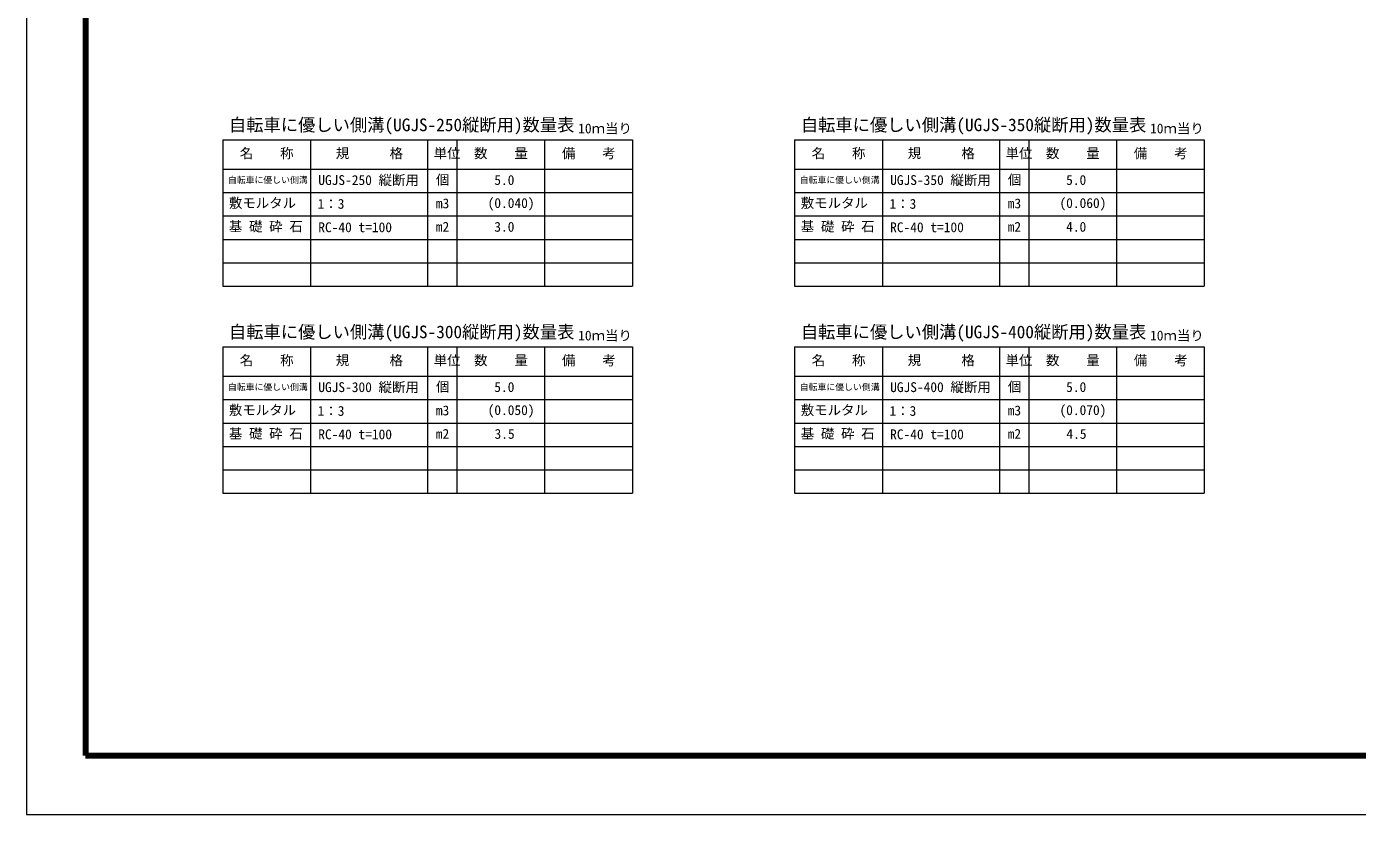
# Model space of a CAD drawing. Units: millimetres on the paper. Extents: x 0 to 841, y 0 to 594.
# Drawn here: x 0 to 454.7, y 0 to 269.1 of the extents above; entities that cross this region are included whole.
import ezdxf
from ezdxf.enums import TextEntityAlignment as Align

# ---------------------------------------------------------------- set-up
doc = ezdxf.new("R2010")
doc.units = ezdxf.units.MM
for name, color, linetype, lineweight in [('D-BMK-HTXT', 7, 'Continuous', 13), ('D-TTL-LINE（区切線）', 7, 'Continuous', 18), ('D-TTL（外枠）', 2, 'Continuous', 140)]:
    doc.layers.add(name, color=color, linetype=linetype, lineweight=lineweight)
doc.styles.add('ＭＳ ゴシック', font='')
doc.styles.get('ＭＳ ゴシック').set_extended_font_data('MS Gothic')

msp = doc.modelspace()

# ---------------------------------------------------------------- linework, layer by layer
at = {"layer": 'D-BMK-HTXT'}
for p, q in [((67.007, 230.424), (67.007, 180.424)), ((67.007, 230.424), (207.007, 230.424)), ((97.007, 230.424), (97.007, 180.424)), ((137.007, 230.424), (137.007, 180.424)), ((147.007, 230.424), (147.007, 180.424)), ((177.007, 230.424), (177.007, 180.424)), ((207.007, 230.424), (207.007, 180.424)), ((262.405, 230.424), (262.405, 180.424)), ((262.405, 230.424), (402.405, 230.424)), ((292.405, 230.424), (292.405, 180.424)), ((332.405, 230.424), (332.405, 180.424)), ((342.405, 230.424), (342.405, 180.424)), ((372.405, 230.424), (372.405, 180.424)), ((402.405, 230.424), (402.405, 180.424)), ((67.007, 220.424), (207.007, 220.424)), ((262.405, 220.424), (402.405, 220.424)), ((67.007, 212.424), (207.007, 212.424)), ((262.405, 212.424), (402.405, 212.424)), ((67.007, 204.424), (207.007, 204.424)), ((262.405, 204.424), (402.405, 204.424)), ((67.007, 196.424), (207.007, 196.424)), ((262.405, 196.424), (402.405, 196.424)), ((67.007, 188.424), (207.007, 188.424)), ((262.405, 188.424), (402.405, 188.424)), ((67.007, 180.424), (207.007, 180.424)), ((262.405, 180.424), (402.405, 180.424)), ((67.007, 159.688), (67.007, 109.688)), ((67.007, 159.688), (207.007, 159.688)), ((97.007, 159.688), (97.007, 109.688)), ((137.007, 159.688), (137.007, 109.688)), ((147.007, 159.688), (147.007, 109.688)), ((177.007, 159.688), (177.007, 109.688)), ((207.007, 159.688), (207.007, 109.688)), ((262.405, 159.688), (262.405, 109.688)), ((262.405, 159.688), (402.405, 159.688)), ((292.405, 159.688), (292.405, 109.688)), ((332.405, 159.688), (332.405, 109.688)), ((342.405, 159.688), (342.405, 109.688)), ((372.405, 159.688), (372.405, 109.688)), ((402.405, 159.688), (402.405, 109.688)), ((67.007, 149.688), (207.007, 149.688)), ((262.405, 149.688), (402.405, 149.688)), ((67.007, 141.688), (207.007, 141.688)), ((262.405, 141.688), (402.405, 141.688)), ((67.007, 133.688), (207.007, 133.688)), ((262.405, 133.688), (402.405, 133.688)), ((67.007, 125.688), (207.007, 125.688)), ((262.405, 125.688), (402.405, 125.688)), ((67.007, 117.688), (207.007, 117.688)), ((262.405, 117.688), (402.405, 117.688)), ((67.007, 109.688), (207.007, 109.688)), ((262.405, 109.688), (402.405, 109.688))]:
    msp.add_line(p, q, dxfattribs=at)
at = {"layer": 'D-TTL-LINE（区切線）'}
for p, q in [((0, 594), (0, 0)), ((0, 0), (841, 0))]:
    msp.add_line(p, q, dxfattribs=at)
at = {"layer": 'D-TTL（外枠）'}
for p, q in [((20.1, 573.9), (20.1, 20.1)), ((20.1, 20.1), (820.9, 20.1))]:
    msp.add_line(p, q, dxfattribs=at)

# ---------------------------------------------------------------- texts
at = {"layer": 'D-BMK-HTXT', "style": 'ＭＳ ゴシック'}
for s, height, p in [('自転車に優しい側溝(UGJS-250縦断用)数量表', 4.33, (69.131, 232.086)), ('10ｍ当り', 3.367, (188.473, 231.621)), ('自転車に優しい側溝(UGJS-350縦断用)数量表', 4.33, (264.529, 232.086)), ('10ｍ当り', 3.367, (383.871, 231.621)), ('名\u3000\u3000称', 3.367, (72.848, 223.143)), ('規\u3000\u3000\u3000格', 3.367, (105.651, 223.161)), ('単位', 3.367, (139.087, 223.126)), ('数\u3000\u3000量', 3.367, (152.9, 223.161)), ('備\u3000\u3000考', 3.367, (182.918, 223.133)), ('名\u3000\u3000称', 3.367, (268.246, 223.143)), ('規\u3000\u3000\u3000格', 3.367, (301.05, 223.161)), ('単位', 3.367, (334.485, 223.126)), ('数\u3000\u3000量', 3.367, (348.298, 223.161)), ('備\u3000\u3000考', 3.367, (378.316, 223.133)), ('UGJS-250 縦断用', 3.367, (99.655, 213.992)), ('個', 3.367, (139.884, 214.106)), ('5.0', 3.367, (159.798, 214.026)), ('UGJS-350 縦断用', 3.367, (295.054, 213.992)), ('個', 3.367, (335.283, 214.106)), ('5.0', 3.367, (355.197, 214.026)), ('自転車に優しい側溝', 2.165, (68.791, 214.979)), ('自転車に優しい側溝', 2.165, (264.189, 214.979)), ('敷モルタル', 3.367, (69.113, 206.168)), ('1：3', 3.367, (99.424, 205.874)), ('m3', 3.367, (139.832, 206.026)), ('(0.040)', 3.367, (157.523, 206.143)), ('敷モルタル', 3.367, (264.511, 206.168)), ('1：3', 3.367, (294.823, 205.874)), ('m3', 3.367, (335.23, 206.026)), ('(0.060)', 3.367, (352.922, 206.143)), ('基 礎 砕 石', 3.367, (69.113, 198.134)), ('RC-40 t=100', 3.367, (99.655, 197.874)), ('m2', 3.367, (139.823, 198.026)), ('3.0', 3.367, (159.798, 198.026)), ('基 礎 砕 石', 3.367, (264.511, 198.134)), ('RC-40 t=100', 3.367, (295.054, 197.874)), ('m2', 3.367, (335.221, 198.026)), ('4.0', 3.367, (355.197, 198.026)), ('自転車に優しい側溝(UGJS-300縦断用)数量表', 4.33, (69.131, 161.351)), ('10ｍ当り', 3.367, (188.473, 160.885)), ('自転車に優しい側溝(UGJS-400縦断用)数量表', 4.33, (264.529, 161.351)), ('10ｍ当り', 3.367, (383.871, 160.885)), ('名\u3000\u3000称', 3.367, (72.848, 152.407)), ('規\u3000\u3000\u3000格', 3.367, (105.651, 152.425)), ('単位', 3.367, (139.087, 152.39)), ('数\u3000\u3000量', 3.367, (152.9, 152.425)), ('備\u3000\u3000考', 3.367, (182.918, 152.397)), ('名\u3000\u3000称', 3.367, (268.246, 152.407)), ('規\u3000\u3000\u3000格', 3.367, (301.05, 152.425)), ('単位', 3.367, (334.485, 152.39)), ('数\u3000\u3000量', 3.367, (348.298, 152.425)), ('備\u3000\u3000考', 3.367, (378.316, 152.397)), ('自転車に優しい側溝', 2.165, (68.791, 144.243)), ('UGJS-300 縦断用', 3.367, (99.655, 143.256)), ('個', 3.367, (139.884, 143.371)), ('5.0', 3.367, (159.798, 143.29)), ('自転車に優しい側溝', 2.165, (264.189, 144.243)), ('UGJS-400 縦断用', 3.367, (295.054, 143.256)), ('個', 3.367, (335.283, 143.371)), ('5.0', 3.367, (355.197, 143.29)), ('敷モルタル', 3.367, (69.113, 135.432)), ('1：3', 3.367, (99.424, 135.139)), ('m3', 3.367, (139.832, 135.29)), ('(0.050)', 3.367, (157.523, 135.407)), ('敷モルタル', 3.367, (264.511, 135.432)), ('1：3', 3.367, (294.823, 135.139)), ('m3', 3.367, (335.23, 135.29)), ('(0.070)', 3.367, (352.922, 135.407)), ('基 礎 砕 石', 3.367, (69.113, 127.399)), ('基 礎 砕 石', 3.367, (264.511, 127.399)), ('RC-40 t=100', 3.367, (99.655, 127.139)), ('m2', 3.367, (139.823, 127.29)), ('3.5', 3.367, (159.889, 127.29)), ('RC-40 t=100', 3.367, (295.054, 127.139)), ('m2', 3.367, (335.221, 127.29)), ('4.5', 3.367, (355.288, 127.29))]:
    msp.add_text(s, height=height, dxfattribs=at).set_placement(p, align=Align.BOTTOM_LEFT)

doc.saveas('drawing.dxf')
